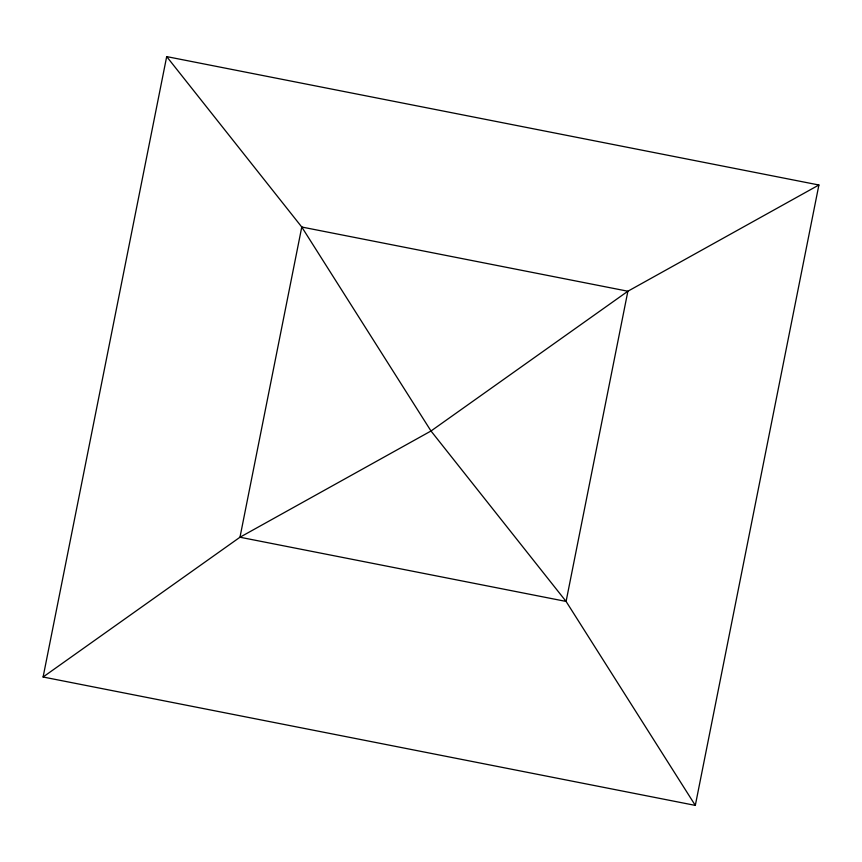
<?xml version="1.0" encoding="UTF-8"?>
<svg xmlns="http://www.w3.org/2000/svg" width="862" height="862" viewBox="0 0 862 862"><rect width="100%" height="100%" fill="white"/><g stroke="black" fill="none" stroke-linecap="round" stroke-linejoin="round"><path stroke-width="1.29" d="M43.1 677.004L166.689 56.601L818.9 184.996L695.311 805.399L43.1 677.004L239.981 537.231L431 431L627.881 291.227L818.9 184.996M166.689 56.601L301.775 227.029L431 431L566.086 601.428L695.311 805.399M301.775 227.029L239.981 537.231L566.086 601.428L627.881 291.227L301.775 227.029"/></g></svg>
